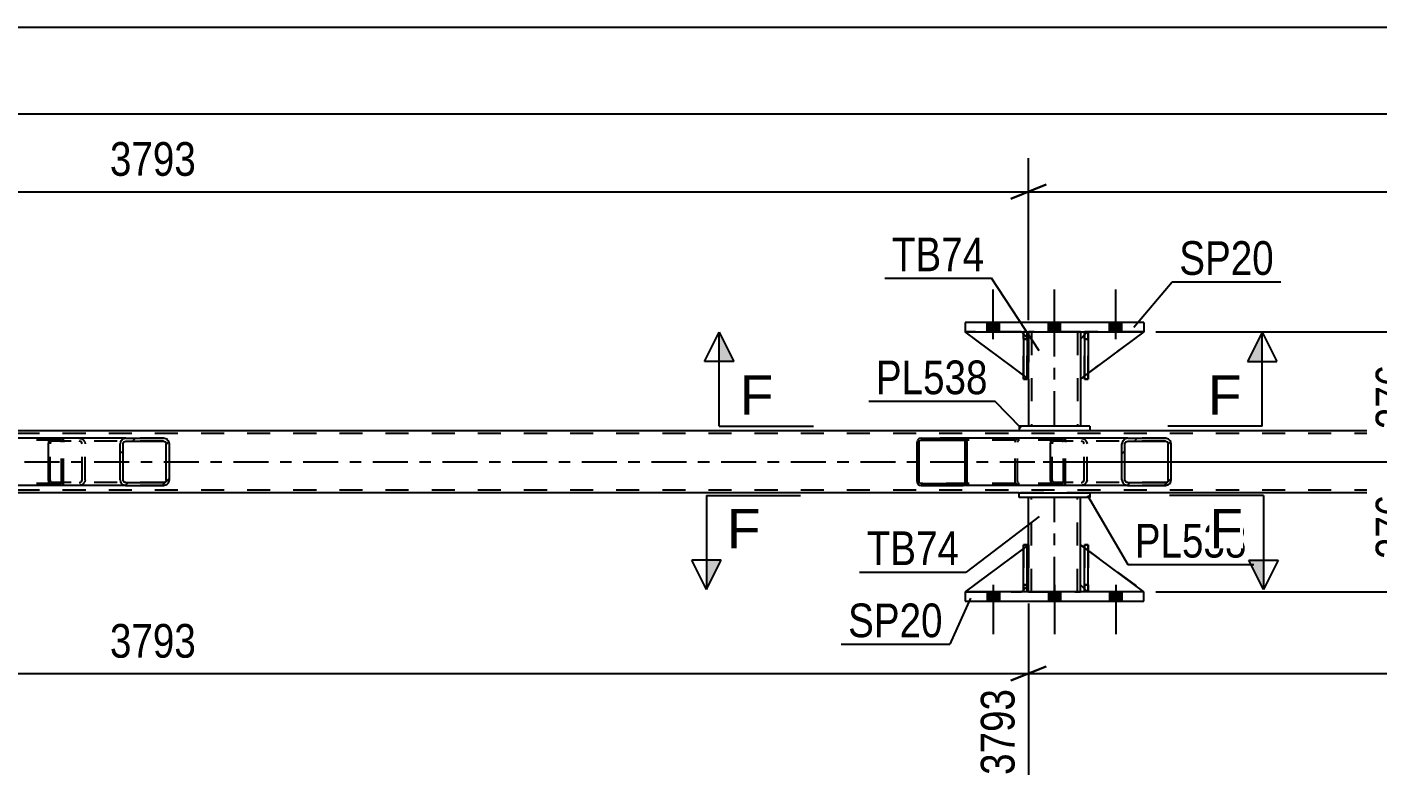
# Model space of a CAD drawing. Header units: millimetres. Extents: x 0 to 841, y 0 to 594.
# Drawn here: x 160.2 to 275, y 204.8 to 269 of the extents above; entities that cross this region are included whole.
import ezdxf

# ---------------------------------------------------------------- set-up
doc = ezdxf.new("R2010")
doc.units = ezdxf.units.MM
doc.linetypes.add('DXK_LINE_DOT2', pattern=[3.9198, 1.9599, -1.9599])
doc.linetypes.add('DXK_LINE_DOT3', pattern=[5.9187, 2.979, -0.9799, 0.9799, -0.9799])
doc.styles.add('Arial', font='ARIAL.TTF', dxfattribs={"height": 0.2})
doc.styles.add('Arial Narrow', font='ARIALN.TTF', dxfattribs={"height": 0.2})

# ---------------------------------------------------------------- blocks, each defined once
blk = doc.blocks.new('Bolt-318888194-3120 - 3094')
at = {"linetype": 'Continuous'}
for points in [[(241.8, 243.09), (242.84, 243.09), (242.84, 243.89), (241.8, 243.89)], [(241.8, 243.09), (242.84, 243.09), (242.84, 243.89), (241.8, 243.89)], [(241.8, 243.09), (242.84, 243.09), (242.84, 243.89), (241.8, 243.89)], [(247, 243.09), (248.04, 243.09), (248.04, 243.89), (247, 243.89)], [(247, 243.09), (248.04, 243.09), (248.04, 243.89), (247, 243.89)], [(252.2, 243.09), (253.24, 243.09), (253.24, 243.89), (252.2, 243.89)], [(252.2, 243.09), (253.24, 243.09), (253.24, 243.89), (252.2, 243.89)], [(252.2, 243.09), (253.24, 243.09), (253.24, 243.89), (252.2, 243.89)]]:
    blk.add_hatch(color=1, dxfattribs=at).paths.add_polyline_path(points)
at = {"color": 1, "linetype": 'Continuous'}
for p, q in [((242.32, 242.49), (242.32, 246.69)), ((242.32, 242.49), (242.32, 246.69)), ((242.32, 242.49), (242.32, 246.69)), ((247.52, 242.49), (247.52, 246.69)), ((247.52, 242.49), (247.52, 246.69)), ((252.72, 242.49), (252.72, 246.69)), ((252.72, 242.49), (252.72, 246.69)), ((252.72, 242.49), (252.72, 246.69)), ((241.8, 243.09), (241.8, 243.89)), ((241.8, 243.09), (241.8, 243.89)), ((241.8, 243.09), (241.8, 243.89)), ((242.84, 243.09), (242.84, 243.89)), ((242.84, 243.09), (242.84, 243.89)), ((242.84, 243.09), (242.84, 243.89)), ((247, 243.09), (247, 243.89)), ((247, 243.09), (247, 243.89)), ((248.04, 243.09), (248.04, 243.89)), ((248.04, 243.09), (248.04, 243.89)), ((252.2, 243.09), (252.2, 243.89)), ((252.2, 243.09), (252.2, 243.89)), ((252.2, 243.09), (252.2, 243.89)), ((253.24, 243.09), (253.24, 243.89)), ((253.24, 243.09), (253.24, 243.89)), ((253.24, 243.09), (253.24, 243.89))]:
    blk.add_line(p, q, dxfattribs=at)
blk = doc.blocks.new('Part-318888194-3236 - 3094')
at = {"linetype": 'Continuous'}
h = blk.add_hatch(dxfattribs=at)
h.set_pattern_fill('', scale=0.7, style=0, pattern_type=0)
h.set_pattern_definition([(45, (240.0697, 233.8525), (-1.57154, 1.57154), [])])
h.paths.add_polyline_path([(240.1, 233.73), (240.07, 233.85), (240, 233.96), (239.89, 234.03), (239.76, 234.05), (236.18, 234.05), (236.05, 234.03), (235.94, 233.96), (235.86, 233.85), (235.84, 233.73), (235.84, 230.37), (235.86, 230.25), (235.94, 230.14), (236.05, 230.07), (236.18, 230.05), (239.76, 230.05), (239.89, 230.07), (240, 230.14), (240.07, 230.25), (240.1, 230.37)])
h.paths.add_polyline_path([(239.91, 230.31), (239.88, 230.26), (239.82, 230.22), (239.76, 230.21), (236.18, 230.21), (236.11, 230.22), (236.06, 230.26), (236.02, 230.31), (236.01, 230.37), (236.01, 233.73), (236.02, 233.79), (236.06, 233.84), (236.11, 233.88), (236.18, 233.89), (239.76, 233.89), (239.82, 233.88), (239.88, 233.84), (239.91, 233.79), (239.93, 233.73), (239.93, 230.37)])
at = {"color": 2, "linetype": 'Continuous'}
for p, q in [((235.86, 233.85), (235.84, 233.73)), ((235.84, 230.37), (235.84, 233.73)), ((236.01, 233.73), (236.02, 233.79)), ((236.01, 230.37), (236.01, 233.73)), ((236.02, 233.79), (236.06, 233.84)), ((236.18, 234.05), (236.05, 234.03)), ((236.06, 233.84), (236.11, 233.88)), ((236.11, 233.88), (236.18, 233.89)), ((236.18, 234.05), (239.76, 234.05)), ((236.18, 233.89), (239.76, 233.89)), ((247.45, 234.05), (239.76, 234.05)), ((239.89, 234.03), (239.76, 234.05)), ((239.76, 233.89), (239.82, 233.88)), ((239.82, 233.88), (239.88, 233.84)), ((239.88, 233.84), (239.91, 233.79)), ((239.91, 233.79), (239.93, 233.73)), ((239.93, 230.37), (239.93, 233.73)), ((240.1, 233.73), (240.07, 233.85)), ((240.1, 230.37), (240.1, 233.73)), ((235.84, 230.37), (235.86, 230.25)), ((236.02, 230.31), (236.01, 230.37)), ((236.06, 230.26), (236.02, 230.31)), ((236.05, 230.07), (236.18, 230.05)), ((236.11, 230.22), (236.06, 230.26)), ((236.18, 230.21), (236.11, 230.22)), ((236.18, 230.21), (239.76, 230.21)), ((236.18, 230.05), (239.76, 230.05)), ((239.82, 230.22), (239.76, 230.21)), ((239.76, 230.05), (239.89, 230.07)), ((247.45, 230.05), (239.76, 230.05)), ((239.88, 230.26), (239.82, 230.22)), ((239.91, 230.31), (239.88, 230.26)), ((239.93, 230.37), (239.91, 230.31)), ((240.07, 230.25), (240.1, 230.37))]:
    blk.add_line(p, q, dxfattribs=at)
at = {"color": 7, "linetype": 'DXK_LINE_DOT2'}
for p, q in [((239.76, 234.05), (236.18, 234.05)), ((248.1, 233.89), (236.18, 233.89)), ((244.19, 233.73), (244.21, 233.85)), ((244.19, 230.37), (244.19, 233.73)), ((244.37, 233.79), (244.36, 233.73)), ((244.36, 230.37), (244.36, 233.73)), ((244.41, 233.84), (244.37, 233.79)), ((244.4, 234.03), (244.53, 234.05)), ((244.46, 233.88), (244.41, 233.84)), ((244.53, 233.89), (244.46, 233.88)), ((248.1, 234.05), (247.45, 234.05)), ((248.1, 234.05), (248.23, 234.03)), ((248.17, 233.88), (248.1, 233.89)), ((248.22, 233.84), (248.17, 233.88)), ((248.26, 233.79), (248.22, 233.84)), ((248.27, 233.73), (248.26, 233.79)), ((248.27, 230.37), (248.27, 233.73)), ((248.42, 233.85), (248.44, 233.75)), ((248.44, 233.75), (248.44, 233.73)), ((248.44, 230.37), (248.44, 233.73)), ((248.1, 230.21), (236.18, 230.21)), ((239.76, 230.05), (236.18, 230.05)), ((244.21, 230.25), (244.19, 230.37)), ((244.36, 230.37), (244.37, 230.31)), ((244.37, 230.31), (244.41, 230.26)), ((244.53, 230.05), (244.4, 230.07)), ((244.41, 230.26), (244.42, 230.25)), ((244.42, 230.25), (244.46, 230.22)), ((244.46, 230.22), (244.53, 230.21)), ((248.1, 230.05), (247.45, 230.05)), ((248.1, 230.21), (248.17, 230.22)), ((248.23, 230.07), (248.1, 230.05)), ((248.17, 230.22), (248.22, 230.26)), ((248.22, 230.26), (248.26, 230.31)), ((248.26, 230.31), (248.27, 230.37)), ((248.44, 230.35), (248.42, 230.25)), ((248.44, 230.37), (248.44, 230.35))]:
    blk.add_line(p, q, dxfattribs=at)
at = {"color": 2, "linetype": 'Continuous'}
for centre, start, end in [((236.17, 233.72), 110.7583, 155.68), ((239.77, 233.72), 24.32, 69.2417), ((236.17, 230.38), 204.32, 249.2417), ((239.77, 230.38), 290.7583, 335.68)]:
    blk.add_arc(centre, 0.331, start, end, dxfattribs=at)
at = {"color": 7, "linetype": 'DXK_LINE_DOT2'}
for centre, start, end in [((244.52, 233.72), 110.7583, 155.68), ((248.12, 233.72), 24.32, 69.2417), ((244.52, 230.38), 204.32, 249.2417), ((248.12, 230.38), 290.7583, 335.68)]:
    blk.add_arc(centre, 0.331, start, end, dxfattribs=at)
blk = doc.blocks.new('Bolt-318888194-3119 - 3094')
at = {"linetype": 'Continuous'}
for points in [[(242.84, 221.01), (241.8, 221.01), (241.8, 220.21), (242.84, 220.21)], [(242.84, 221.01), (241.8, 221.01), (241.8, 220.21), (242.84, 220.21)], [(242.84, 221.01), (241.8, 221.01), (241.8, 220.21), (242.84, 220.21)], [(248.04, 221.01), (247, 221.01), (247, 220.21), (248.04, 220.21)], [(248.04, 221.01), (247, 221.01), (247, 220.21), (248.04, 220.21)], [(253.24, 221.01), (252.2, 221.01), (252.2, 220.21), (253.24, 220.21)], [(253.24, 221.01), (252.2, 221.01), (252.2, 220.21), (253.24, 220.21)], [(253.24, 221.01), (252.2, 221.01), (252.2, 220.21), (253.24, 220.21)]]:
    blk.add_hatch(color=1, dxfattribs=at).paths.add_polyline_path(points)
at = {"color": 1, "linetype": 'Continuous'}
for p, q in [((242.32, 221.61), (242.32, 217.41)), ((242.32, 221.61), (242.32, 217.41)), ((242.32, 221.61), (242.32, 217.41)), ((247.52, 221.61), (247.52, 217.41)), ((247.52, 221.61), (247.52, 217.41)), ((252.72, 221.61), (252.72, 217.41)), ((252.72, 221.61), (252.72, 217.41)), ((252.72, 221.61), (252.72, 217.41)), ((241.8, 221.01), (241.8, 220.21)), ((241.8, 221.01), (241.8, 220.21)), ((241.8, 221.01), (241.8, 220.21)), ((242.84, 221.01), (242.84, 220.21)), ((242.84, 221.01), (242.84, 220.21)), ((242.84, 221.01), (242.84, 220.21)), ((247, 221.01), (247, 220.21)), ((247, 221.01), (247, 220.21)), ((248.04, 221.01), (248.04, 220.21)), ((248.04, 221.01), (248.04, 220.21)), ((252.2, 221.01), (252.2, 220.21)), ((252.2, 221.01), (252.2, 220.21)), ((252.2, 221.01), (252.2, 220.21)), ((253.24, 221.01), (253.24, 220.21)), ((253.24, 221.01), (253.24, 220.21)), ((253.24, 221.01), (253.24, 220.21))]:
    blk.add_line(p, q, dxfattribs=at)
blk = doc.blocks.new('Part-318888194-3238 - 3094')
at = {"linetype": 'Continuous'}
h = blk.add_hatch(dxfattribs=at)
h.set_pattern_fill('', scale=0.7, style=0, pattern_type=0)
h.set_pattern_definition([(45, (154.9354, 233.8525), (-1.57154, 1.57154), [])])
h.paths.add_polyline_path([(154.96, 233.73), (154.94, 233.85), (154.86, 233.96), (154.75, 234.03), (154.62, 234.05), (151.05, 234.05), (150.91, 234.03), (150.8, 233.96), (150.73, 233.85), (150.7, 233.73), (150.7, 230.37), (150.73, 230.25), (150.8, 230.14), (150.91, 230.07), (151.05, 230.05), (154.62, 230.05), (154.75, 230.07), (154.86, 230.14), (154.94, 230.25), (154.96, 230.37)])
h.paths.add_polyline_path([(154.78, 230.31), (154.74, 230.26), (154.69, 230.22), (154.62, 230.21), (151.05, 230.21), (150.98, 230.22), (150.92, 230.26), (150.89, 230.31), (150.87, 230.37), (150.87, 233.73), (150.89, 233.79), (150.92, 233.84), (150.98, 233.88), (151.05, 233.89), (154.62, 233.89), (154.69, 233.88), (154.74, 233.84), (154.78, 233.79), (154.79, 233.73), (154.79, 230.37)])
at = {"color": 2, "linetype": 'Continuous'}
for p, q in [((150.73, 233.85), (150.7, 233.73)), ((150.7, 230.37), (150.7, 233.73)), ((150.87, 233.73), (150.89, 233.79)), ((150.87, 230.37), (150.87, 233.73)), ((150.89, 233.79), (150.92, 233.84)), ((151.05, 234.05), (150.91, 234.03)), ((150.92, 233.84), (150.98, 233.88)), ((150.98, 233.88), (151.05, 233.89)), ((151.05, 234.05), (154.62, 234.05)), ((151.05, 233.89), (154.62, 233.89)), ((162.32, 234.05), (154.62, 234.05)), ((154.75, 234.03), (154.62, 234.05)), ((154.62, 233.89), (154.69, 233.88)), ((154.69, 233.88), (154.74, 233.84)), ((154.74, 233.84), (154.78, 233.79)), ((154.78, 233.79), (154.79, 233.73)), ((154.79, 230.37), (154.79, 233.73)), ((154.96, 233.73), (154.94, 233.85)), ((154.96, 230.37), (154.96, 233.73)), ((150.7, 230.37), (150.73, 230.25)), ((150.89, 230.31), (150.87, 230.37)), ((150.92, 230.26), (150.89, 230.31)), ((150.91, 230.07), (151.05, 230.05)), ((150.98, 230.22), (150.92, 230.26)), ((151.05, 230.21), (150.98, 230.22)), ((151.05, 230.21), (154.62, 230.21)), ((151.05, 230.05), (154.62, 230.05)), ((154.69, 230.22), (154.62, 230.21)), ((154.62, 230.05), (154.75, 230.07)), ((162.32, 230.05), (154.62, 230.05)), ((154.74, 230.26), (154.69, 230.22)), ((154.78, 230.31), (154.74, 230.26)), ((154.79, 230.37), (154.78, 230.31)), ((154.94, 230.25), (154.96, 230.37))]:
    blk.add_line(p, q, dxfattribs=at)
at = {"color": 7, "linetype": 'DXK_LINE_DOT2'}
for p, q in [((154.62, 234.05), (151.05, 234.05)), ((162.97, 233.89), (151.05, 233.89)), ((159.05, 233.73), (159.08, 233.85)), ((159.05, 230.37), (159.05, 233.73)), ((159.24, 233.79), (159.22, 233.73)), ((159.22, 230.37), (159.22, 233.73)), ((159.27, 233.84), (159.24, 233.79)), ((159.26, 234.03), (159.39, 234.05)), ((159.33, 233.88), (159.27, 233.84)), ((159.39, 233.89), (159.33, 233.88)), ((162.97, 234.05), (162.32, 234.05)), ((162.97, 234.05), (163.1, 234.03)), ((163.04, 233.88), (162.97, 233.89)), ((163.09, 233.84), (163.04, 233.88)), ((163.13, 233.79), (163.09, 233.84)), ((163.14, 233.73), (163.13, 233.79)), ((163.14, 230.37), (163.14, 233.73)), ((163.28, 233.85), (163.31, 233.75)), ((163.31, 233.75), (163.31, 233.73)), ((163.31, 230.37), (163.31, 233.73)), ((162.97, 230.21), (151.05, 230.21)), ((154.62, 230.05), (151.05, 230.05)), ((159.08, 230.25), (159.05, 230.37)), ((159.22, 230.37), (159.24, 230.31)), ((159.24, 230.31), (159.27, 230.26)), ((159.39, 230.05), (159.26, 230.07)), ((159.27, 230.26), (159.29, 230.25)), ((159.29, 230.25), (159.33, 230.22)), ((159.33, 230.22), (159.39, 230.21)), ((162.97, 230.05), (162.32, 230.05)), ((162.97, 230.21), (163.04, 230.22)), ((163.1, 230.07), (162.97, 230.05)), ((163.04, 230.22), (163.09, 230.26)), ((163.09, 230.26), (163.13, 230.31)), ((163.13, 230.31), (163.14, 230.37)), ((163.31, 230.35), (163.28, 230.25)), ((163.31, 230.37), (163.31, 230.35))]:
    blk.add_line(p, q, dxfattribs=at)
at = {"color": 2, "linetype": 'Continuous'}
for centre, start, end in [((151.03, 233.72), 110.7583, 155.68), ((154.63, 233.72), 24.32, 69.2417), ((151.03, 230.38), 204.32, 249.2417), ((154.63, 230.38), 290.7583, 335.68)]:
    blk.add_arc(centre, 0.331, start, end, dxfattribs=at)
at = {"color": 7, "linetype": 'DXK_LINE_DOT2'}
for centre, start, end in [((159.38, 233.72), 110.7583, 155.68), ((162.98, 233.72), 24.32, 69.2417), ((159.38, 230.38), 204.32, 249.2417), ((162.98, 230.38), 290.7583, 335.68)]:
    blk.add_arc(centre, 0.331, start, end, dxfattribs=at)
blk = doc.blocks.new('Part-318888194-3174 - 3094')
at = {"color": 2, "linetype": 'Continuous'}
for p, q in [((244.52, 234.69), (106.73, 234.69)), ((499.73, 234.69), (250.52, 234.69)), ((244.52, 229.41), (106.73, 229.41)), ((499.73, 229.41), (250.52, 229.41))]:
    blk.add_line(p, q, dxfattribs=at)
at = {"color": 7, "linetype": 'DXK_LINE_DOT2'}
for p, q in [((768.85, 234.45), (106.73, 234.45)), ((250.52, 234.69), (244.52, 234.69)), ((768.85, 229.65), (106.73, 229.65)), ((250.52, 229.41), (244.52, 229.41))]:
    blk.add_line(p, q, dxfattribs=at)
at = {"color": 7, "linetype": 'DXK_LINE_DOT3'}
blk.add_line((106.73, 232.05), (768.85, 232.05), dxfattribs=at)
blk = doc.blocks.new('Part-318888194-3250 - 3094')
at = {"color": 2, "linetype": 'Continuous'}
for p, q in [((245.32, 243.09), (245.32, 242.49)), ((249.72, 243.09), (249.72, 242.49)), ((245.32, 239.09), (245.32, 235.09)), ((249.72, 239.09), (249.72, 235.09))]:
    blk.add_line(p, q, dxfattribs=at)
at = {"color": 7, "linetype": 'DXK_LINE_DOT2'}
for p, q in [((249.72, 243.09), (245.32, 243.09)), ((245.32, 242.49), (245.32, 239.09)), ((245.56, 243.09), (245.56, 235.09)), ((249.48, 243.09), (249.48, 235.09)), ((249.72, 242.49), (249.72, 239.09)), ((249.72, 235.09), (245.32, 235.09))]:
    blk.add_line(p, q, dxfattribs=at)
at = {"color": 7, "linetype": 'DXK_LINE_DOT3'}
blk.add_line((247.52, 235.09), (247.52, 243.09), dxfattribs=at)
blk = doc.blocks.new('Part-318888194-3223 - 3094')
at = {"color": 2, "linetype": 'Continuous'}
for p, q in [((250.52, 235.09), (244.52, 235.09)), ((244.52, 235.09), (244.52, 234.69)), ((250.52, 234.69), (244.52, 234.69)), ((250.52, 235.09), (250.52, 234.69))]:
    blk.add_line(p, q, dxfattribs=at)
blk = doc.blocks.new('Part-318888194-3230 - 3094')
at = {"color": 2, "linetype": 'Continuous'}
for p, q in [((250.39, 243.09), (250.07, 243.09)), ((250.07, 243.09), (250.07, 239.09)), ((250.39, 243.09), (250.39, 243.09)), ((250.39, 243.09), (250.39, 239.09)), ((250.39, 239.09), (250.07, 239.09))]:
    blk.add_line(p, q, dxfattribs=at)
at = {"color": 7, "linetype": 'DXK_LINE_DOT2'}
for p, q in [((250.07, 242.49), (250.07, 243.09)), ((250.39, 242.49), (250.07, 242.49)), ((250.07, 242.49), (250.07, 239.09)), ((250.39, 242.49), (250.39, 243.09)), ((250.39, 243.09), (250.39, 243.09)), ((250.39, 239.09), (250.39, 242.49))]:
    blk.add_line(p, q, dxfattribs=at)
blk = doc.blocks.new('Part-318888194-3235 - 3094')
at = {"linetype": 'Continuous'}
h = blk.add_hatch(dxfattribs=at)
h.set_pattern_fill('', scale=0.7, style=0, pattern_type=0)
h.set_pattern_definition([(45, (257.4015, 233.7537), (-1.57154, 1.57154), [])])
h.paths.add_polyline_path([(257.44, 233.57), (257.4, 233.75), (257.29, 233.91), (257.13, 234.01), (256.94, 234.05), (253.75, 234.05), (253.56, 234.01), (253.4, 233.91), (253.29, 233.75), (253.25, 233.57), (253.25, 230.53), (253.29, 230.35), (253.4, 230.19), (253.56, 230.09), (253.75, 230.05), (256.94, 230.05), (257.13, 230.09), (257.29, 230.19), (257.4, 230.35), (257.44, 230.53)])
h.paths.add_polyline_path([(257.17, 230.44), (257.11, 230.36), (257.03, 230.31), (256.94, 230.29), (253.75, 230.29), (253.66, 230.31), (253.57, 230.36), (253.52, 230.44), (253.5, 230.53), (253.5, 233.57), (253.52, 233.66), (253.57, 233.74), (253.66, 233.79), (253.75, 233.81), (256.94, 233.81), (257.03, 233.79), (257.11, 233.74), (257.17, 233.66), (257.19, 233.57), (257.19, 230.53)])
at = {"color": 2, "linetype": 'Continuous'}
for p, q in [((247.18, 233.57), (247.2, 233.75)), ((247.18, 230.53), (247.18, 233.57)), ((247.2, 233.75), (247.26, 233.91)), ((247.26, 233.91), (247.35, 234.01)), ((247.35, 234.01), (247.45, 234.05)), ((253.75, 234.05), (247.45, 234.05)), ((253.29, 233.75), (253.25, 233.57)), ((253.25, 230.53), (253.25, 233.57)), ((253.5, 233.57), (253.52, 233.66)), ((253.5, 230.53), (253.5, 233.57)), ((253.52, 233.66), (253.57, 233.74)), ((253.75, 234.05), (253.56, 234.01)), ((253.57, 233.74), (253.66, 233.79)), ((253.66, 233.79), (253.75, 233.81)), ((253.75, 234.05), (256.94, 234.05)), ((253.75, 233.81), (256.94, 233.81)), ((257.13, 234.01), (256.94, 234.05)), ((256.94, 233.81), (257.03, 233.79)), ((257.03, 233.79), (257.11, 233.74)), ((257.11, 233.74), (257.17, 233.66)), ((257.17, 233.66), (257.19, 233.57)), ((257.19, 230.53), (257.19, 233.57)), ((257.44, 233.57), (257.4, 233.75)), ((257.44, 230.53), (257.44, 233.57)), ((247.2, 230.35), (247.18, 230.53)), ((247.26, 230.19), (247.2, 230.35)), ((247.35, 230.09), (247.26, 230.19)), ((247.45, 230.05), (247.35, 230.09)), ((253.75, 230.05), (247.45, 230.05)), ((253.25, 230.53), (253.29, 230.35)), ((253.52, 230.44), (253.5, 230.53)), ((253.57, 230.36), (253.52, 230.44)), ((253.56, 230.09), (253.75, 230.05)), ((253.66, 230.31), (253.57, 230.36)), ((253.75, 230.29), (253.66, 230.31)), ((253.75, 230.29), (256.94, 230.29)), ((253.75, 230.05), (256.94, 230.05)), ((257.03, 230.31), (256.94, 230.29)), ((256.94, 230.05), (257.13, 230.09)), ((257.11, 230.36), (257.03, 230.31)), ((257.17, 230.44), (257.11, 230.36)), ((257.19, 230.53), (257.17, 230.44)), ((257.4, 230.35), (257.44, 230.53))]:
    blk.add_line(p, q, dxfattribs=at)
at = {"color": 7, "linetype": 'DXK_LINE_DOT2'}
for p, q in [((247.33, 233.66), (247.32, 233.57)), ((247.32, 230.53), (247.32, 233.57)), ((247.36, 233.74), (247.33, 233.66)), ((247.4, 233.79), (247.36, 233.74)), ((247.45, 233.81), (247.4, 233.79)), ((256.94, 233.81), (247.45, 233.81)), ((248.44, 233.81), (248.44, 234.05)), ((249.79, 234.05), (249.98, 234.01)), ((249.88, 233.79), (249.79, 233.81)), ((249.96, 233.74), (249.88, 233.79)), ((250.02, 233.66), (249.96, 233.74)), ((250.04, 233.57), (250.02, 233.66)), ((250.04, 230.53), (250.04, 233.57)), ((250.25, 233.75), (250.29, 233.57)), ((250.29, 230.53), (250.29, 233.57)), ((256.94, 234.05), (253.75, 234.05)), ((247.32, 230.53), (247.33, 230.44)), ((247.33, 230.44), (247.36, 230.36)), ((247.36, 230.36), (247.4, 230.31)), ((247.4, 230.31), (247.45, 230.29)), ((256.94, 230.29), (247.45, 230.29)), ((248.44, 230.05), (248.44, 230.29)), ((249.79, 230.29), (249.88, 230.31)), ((249.98, 230.09), (249.79, 230.05)), ((249.88, 230.31), (249.96, 230.36)), ((249.96, 230.36), (250.02, 230.44)), ((250.02, 230.44), (250.04, 230.53)), ((250.29, 230.53), (250.25, 230.35)), ((256.94, 230.05), (253.75, 230.05))]:
    blk.add_line(p, q, dxfattribs=at)
for centre, start, end in [((249.8, 233.55), 23.8494, 68.8059), ((249.8, 230.55), 291.1941, 336.1506)]:
    blk.add_arc(centre, 0.492, start, end, dxfattribs=at)
at = {"color": 2, "linetype": 'Continuous'}
for centre, start, end in [((253.74, 233.55), 111.1941, 156.1506), ((256.95, 233.55), 23.8494, 68.8059), ((253.74, 230.55), 203.8494, 248.8059), ((256.95, 230.55), 291.1941, 336.1506)]:
    blk.add_arc(centre, 0.492, start, end, dxfattribs=at)
blk = doc.blocks.new('Part-318888194-3237 - 3094')
at = {"linetype": 'Continuous'}
h = blk.add_hatch(dxfattribs=at)
h.set_pattern_fill('', scale=0.7, style=0, pattern_type=0)
h.set_pattern_definition([(45, (172.2673, 233.7537), (-1.57154, 1.57154), [])])
h.paths.add_polyline_path([(172.31, 233.57), (172.27, 233.75), (172.16, 233.91), (172, 234.01), (171.8, 234.05), (168.62, 234.05), (168.43, 234.01), (168.26, 233.91), (168.15, 233.75), (168.12, 233.57), (168.12, 230.53), (168.15, 230.35), (168.26, 230.19), (168.43, 230.09), (168.62, 230.05), (171.8, 230.05), (172, 230.09), (172.16, 230.19), (172.27, 230.35), (172.31, 230.53)])
h.paths.add_polyline_path([(172.04, 230.44), (171.98, 230.36), (171.9, 230.31), (171.8, 230.29), (168.62, 230.29), (168.52, 230.31), (168.44, 230.36), (168.39, 230.44), (168.37, 230.53), (168.37, 233.57), (168.39, 233.66), (168.44, 233.74), (168.52, 233.79), (168.62, 233.81), (171.8, 233.81), (171.9, 233.79), (171.98, 233.74), (172.04, 233.66), (172.05, 233.57), (172.05, 230.53)])
at = {"color": 2, "linetype": 'Continuous'}
for p, q in [((162.05, 233.57), (162.07, 233.75)), ((162.05, 230.53), (162.05, 233.57)), ((162.07, 233.75), (162.13, 233.91)), ((162.13, 233.91), (162.21, 234.01)), ((162.21, 234.01), (162.32, 234.05)), ((168.62, 234.05), (162.32, 234.05)), ((168.15, 233.75), (168.12, 233.57)), ((168.12, 230.53), (168.12, 233.57)), ((168.37, 233.57), (168.39, 233.66)), ((168.37, 230.53), (168.37, 233.57)), ((168.39, 233.66), (168.44, 233.74)), ((168.62, 234.05), (168.43, 234.01)), ((168.44, 233.74), (168.52, 233.79)), ((168.52, 233.79), (168.62, 233.81)), ((168.62, 234.05), (171.8, 234.05)), ((168.62, 233.81), (171.8, 233.81)), ((172, 234.01), (171.8, 234.05)), ((171.8, 233.81), (171.9, 233.79)), ((171.9, 233.79), (171.98, 233.74)), ((171.98, 233.74), (172.04, 233.66)), ((172.04, 233.66), (172.05, 233.57)), ((172.05, 230.53), (172.05, 233.57)), ((172.31, 233.57), (172.27, 233.75)), ((172.31, 230.53), (172.31, 233.57)), ((162.07, 230.35), (162.05, 230.53)), ((162.13, 230.19), (162.07, 230.35)), ((162.21, 230.09), (162.13, 230.19)), ((162.32, 230.05), (162.21, 230.09)), ((168.62, 230.05), (162.32, 230.05)), ((168.12, 230.53), (168.15, 230.35)), ((168.39, 230.44), (168.37, 230.53)), ((168.44, 230.36), (168.39, 230.44)), ((168.43, 230.09), (168.62, 230.05)), ((168.52, 230.31), (168.44, 230.36)), ((168.62, 230.29), (168.52, 230.31)), ((168.62, 230.29), (171.8, 230.29)), ((168.62, 230.05), (171.8, 230.05)), ((171.9, 230.31), (171.8, 230.29)), ((171.8, 230.05), (172, 230.09)), ((171.98, 230.36), (171.9, 230.31)), ((172.04, 230.44), (171.98, 230.36)), ((172.05, 230.53), (172.04, 230.44)), ((172.27, 230.35), (172.31, 230.53))]:
    blk.add_line(p, q, dxfattribs=at)
at = {"color": 7, "linetype": 'DXK_LINE_DOT2'}
for p, q in [((162.19, 233.66), (162.18, 233.57)), ((162.18, 230.53), (162.18, 233.57)), ((162.22, 233.74), (162.19, 233.66)), ((162.27, 233.79), (162.22, 233.74)), ((162.32, 233.81), (162.27, 233.79)), ((171.8, 233.81), (162.32, 233.81)), ((163.31, 233.81), (163.31, 234.05)), ((164.65, 234.05), (164.85, 234.01)), ((164.75, 233.79), (164.65, 233.81)), ((164.83, 233.74), (164.75, 233.79)), ((164.88, 233.66), (164.83, 233.74)), ((164.9, 233.57), (164.88, 233.66)), ((164.9, 230.53), (164.9, 233.57)), ((165.12, 233.75), (165.16, 233.57)), ((165.16, 230.53), (165.16, 233.57)), ((171.8, 234.05), (168.62, 234.05)), ((162.18, 230.53), (162.19, 230.44)), ((162.19, 230.44), (162.22, 230.36)), ((162.22, 230.36), (162.27, 230.31)), ((162.27, 230.31), (162.32, 230.29)), ((171.8, 230.29), (162.32, 230.29)), ((163.31, 230.05), (163.31, 230.29)), ((164.65, 230.29), (164.75, 230.31)), ((164.85, 230.09), (164.65, 230.05)), ((164.75, 230.31), (164.83, 230.36)), ((164.83, 230.36), (164.88, 230.44)), ((164.88, 230.44), (164.9, 230.53)), ((165.16, 230.53), (165.12, 230.35)), ((171.8, 230.05), (168.62, 230.05))]:
    blk.add_line(p, q, dxfattribs=at)
for centre, start, end in [((164.67, 233.55), 23.8494, 68.8059), ((164.67, 230.55), 291.1941, 336.1506)]:
    blk.add_arc(centre, 0.492, start, end, dxfattribs=at)
at = {"color": 2, "linetype": 'Continuous'}
for centre, start, end in [((168.6, 233.55), 111.1941, 156.1506), ((171.82, 233.55), 23.8494, 68.8059), ((168.6, 230.55), 203.8494, 248.8059), ((171.82, 230.55), 291.1941, 336.1506)]:
    blk.add_arc(centre, 0.492, start, end, dxfattribs=at)
blk = doc.blocks.new('Part-318888194-3252 - 3094')
at = {"color": 7, "linetype": 'DXK_LINE_DOT2'}
for p, q in [((244.87, 242.49), (244.87, 243.09)), ((244.87, 243.09), (244.87, 243.09)), ((244.87, 243.09), (244.87, 239.09)), ((245.19, 243.09), (244.87, 243.09)), ((244.87, 239.09), (244.87, 242.49)), ((244.87, 242.49), (245.19, 242.49)), ((245.19, 242.49), (245.19, 243.09)), ((245.19, 239.09), (245.19, 243.09)), ((245.19, 242.49), (245.19, 239.09)), ((244.87, 239.09), (245.19, 239.09))]:
    blk.add_line(p, q, dxfattribs=at)
blk = doc.blocks.new('Part-318888194-3258 - 3094')
at = {"color": 2, "linetype": 'Continuous'}
for p, q in [((255.12, 221.01), (239.92, 221.01)), ((239.92, 221.01), (239.92, 220.21)), ((255.12, 220.21), (255.12, 221.01)), ((239.92, 220.21), (255.12, 220.21))]:
    blk.add_line(p, q, dxfattribs=at)
blk = doc.blocks.new('Part-318888194-3263 - 3094')
at = {"color": 2, "linetype": 'Continuous'}
for p, q in [((255.12, 243.89), (239.92, 243.89)), ((239.92, 243.89), (239.92, 243.09)), ((255.12, 243.89), (255.12, 243.09)), ((239.92, 243.09), (255.12, 243.09))]:
    blk.add_line(p, q, dxfattribs=at)
blk = doc.blocks.new('Part-318888194-3268 - 3094')
at = {"color": 2, "linetype": 'Continuous'}
for p, q in [((245.32, 225.01), (245.32, 229.01)), ((249.72, 225.01), (249.72, 229.01)), ((245.32, 221.01), (245.32, 221.61)), ((249.72, 221.01), (249.72, 221.61))]:
    blk.add_line(p, q, dxfattribs=at)
at = {"color": 7, "linetype": 'DXK_LINE_DOT2'}
for p, q in [((249.72, 229.01), (245.32, 229.01)), ((245.56, 221.01), (245.56, 229.01)), ((249.48, 221.01), (249.48, 229.01)), ((245.32, 221.61), (245.32, 225.01)), ((249.72, 221.61), (249.72, 225.01)), ((245.32, 221.01), (249.72, 221.01))]:
    blk.add_line(p, q, dxfattribs=at)
at = {"color": 7, "linetype": 'DXK_LINE_DOT3'}
blk.add_line((247.52, 221.01), (247.52, 229.01), dxfattribs=at)
blk = doc.blocks.new('Part-318888194-3273 - 3094')
at = {"color": 2, "linetype": 'Continuous'}
for p, q in [((244.52, 229.41), (250.52, 229.41)), ((244.52, 229.01), (244.52, 229.41)), ((250.52, 229.01), (244.52, 229.01)), ((250.52, 229.41), (250.52, 229.01))]:
    blk.add_line(p, q, dxfattribs=at)
blk = doc.blocks.new('Part-318888194-3275 - 3094')
at = {"color": 7, "linetype": 'DXK_LINE_DOT2'}
for p, q in [((250.39, 225.01), (250.07, 225.01)), ((250.07, 221.61), (250.07, 225.01)), ((250.07, 221.01), (250.07, 225.01)), ((250.39, 225.01), (250.39, 221.61)), ((250.39, 221.01), (250.39, 225.01)), ((250.39, 221.61), (250.07, 221.61)), ((250.07, 221.01), (250.07, 221.61)), ((250.39, 221.61), (250.39, 221.01)), ((250.39, 221.01), (250.07, 221.01)), ((250.39, 221.01), (250.39, 221.01))]:
    blk.add_line(p, q, dxfattribs=at)
blk = doc.blocks.new('Part-318888194-3277 - 3094')
at = {"color": 2, "linetype": 'Continuous'}
for p, q in [((250.07, 221.01), (250.07, 225.01)), ((250.07, 225.01), (250.39, 225.01)), ((250.39, 221.01), (250.39, 225.01)), ((250.07, 221.01), (250.07, 221.01)), ((250.39, 221.01), (250.07, 221.01))]:
    blk.add_line(p, q, dxfattribs=at)
at = {"color": 7, "linetype": 'DXK_LINE_DOT2'}
for p, q in [((250.07, 225.01), (250.07, 221.61)), ((250.39, 221.61), (250.39, 225.01)), ((250.07, 221.61), (250.07, 221.01)), ((250.07, 221.61), (250.39, 221.61)), ((250.39, 221.01), (250.39, 221.61)), ((250.39, 221.01), (250.39, 221.01))]:
    blk.add_line(p, q, dxfattribs=at)
blk = doc.blocks.new('Part-318888194-3304 - 3094')
at = {"color": 2, "linetype": 'Continuous'}
for p, q in [((250.07, 242.84), (249.72, 242.49)), ((249.72, 242.49), (249.72, 239.09)), ((255.12, 243.09), (250.39, 239.59)), ((250.07, 239.35), (249.72, 239.09))]:
    blk.add_line(p, q, dxfattribs=at)
at = {"color": 7, "linetype": 'DXK_LINE_DOT2'}
for p, q in [((250.32, 243.09), (250.07, 242.84)), ((255.12, 243.09), (250.32, 243.09)), ((250.39, 239.59), (250.07, 239.35))]:
    blk.add_line(p, q, dxfattribs=at)
blk = doc.blocks.new('Part-318888194-3305 - 3094')
at = {"color": 7, "linetype": 'DXK_LINE_DOT2'}
for p, q in [((250.32, 243.09), (249.72, 242.49)), ((249.72, 239.09), (255.12, 243.09)), ((249.72, 242.49), (249.72, 239.09)), ((255.12, 243.09), (250.32, 243.09))]:
    blk.add_line(p, q, dxfattribs=at)
blk = doc.blocks.new('Part-318888194-3306 - 3094')
at = {"color": 2, "linetype": 'Continuous'}
for p, q in [((244.87, 239.42), (239.92, 243.09)), ((244.87, 242.94), (244.72, 243.09)), ((245.32, 242.49), (245.19, 242.62)), ((245.32, 242.49), (245.32, 242.49)), ((245.32, 239.09), (245.32, 242.49)), ((245.19, 239.18), (245.32, 239.09)), ((245.32, 239.09), (245.32, 239.09))]:
    blk.add_line(p, q, dxfattribs=at)
at = {"color": 7, "linetype": 'DXK_LINE_DOT2'}
for p, q in [((244.72, 243.09), (239.92, 243.09)), ((244.72, 243.09), (245.32, 242.49)), ((245.19, 242.62), (244.87, 242.94)), ((245.32, 242.49), (245.32, 239.09)), ((245.19, 239.18), (244.87, 239.42))]:
    blk.add_line(p, q, dxfattribs=at)
blk = doc.blocks.new('Part-318888194-3307 - 3094')
at = {"color": 7, "linetype": 'DXK_LINE_DOT2'}
for p, q in [((245.32, 239.09), (239.92, 243.09)), ((239.92, 243.09), (244.72, 243.09)), ((244.72, 243.09), (245.32, 242.49)), ((245.32, 242.49), (244.72, 243.09)), ((245.32, 242.49), (245.32, 239.09)), ((245.32, 242.49), (245.32, 242.49)), ((245.32, 242.49), (245.32, 239.09))]:
    blk.add_line(p, q, dxfattribs=at)
blk = doc.blocks.new('Part-318888194-3308 - 3094')
at = {"color": 2, "linetype": 'Continuous'}
for p, q in [((245.19, 243.09), (244.87, 243.09)), ((244.87, 243.09), (244.87, 239.09)), ((245.19, 243.09), (245.19, 243.09)), ((245.19, 243.09), (245.19, 239.09)), ((245.19, 239.09), (244.87, 239.09))]:
    blk.add_line(p, q, dxfattribs=at)
at = {"color": 7, "linetype": 'DXK_LINE_DOT2'}
for p, q in [((244.87, 242.49), (244.87, 243.09)), ((245.19, 242.49), (244.87, 242.49)), ((244.87, 242.49), (244.87, 239.09)), ((245.19, 242.49), (245.19, 243.09)), ((245.19, 243.09), (245.19, 243.09)), ((245.19, 239.09), (245.19, 242.49))]:
    blk.add_line(p, q, dxfattribs=at)
blk = doc.blocks.new('Part-318888194-3312 - 3094')
at = {"color": 7, "linetype": 'DXK_LINE_DOT2'}
for p, q in [((245.19, 225.01), (244.87, 225.01)), ((244.87, 221.61), (244.87, 225.01)), ((244.87, 221.01), (244.87, 225.01)), ((245.19, 225.01), (245.19, 221.61)), ((245.19, 221.01), (245.19, 225.01)), ((245.19, 221.61), (244.87, 221.61)), ((244.87, 221.01), (244.87, 221.61)), ((245.19, 221.61), (245.19, 221.01)), ((245.19, 221.01), (244.87, 221.01)), ((245.19, 221.01), (245.19, 221.01))]:
    blk.add_line(p, q, dxfattribs=at)
blk = doc.blocks.new('Part-318888194-3314 - 3094')
at = {"color": 2, "linetype": 'Continuous'}
for p, q in [((244.87, 221.01), (244.87, 225.01)), ((244.87, 225.01), (245.19, 225.01)), ((245.19, 221.01), (245.19, 225.01)), ((244.87, 221.01), (244.87, 221.01)), ((245.19, 221.01), (244.87, 221.01))]:
    blk.add_line(p, q, dxfattribs=at)
at = {"color": 7, "linetype": 'DXK_LINE_DOT2'}
for p, q in [((244.87, 225.01), (244.87, 221.61)), ((245.19, 221.61), (245.19, 225.01)), ((244.87, 221.61), (244.87, 221.01)), ((244.87, 221.61), (245.19, 221.61)), ((245.19, 221.01), (245.19, 221.61)), ((245.19, 221.01), (245.19, 221.01))]:
    blk.add_line(p, q, dxfattribs=at)
blk = doc.blocks.new('Part-318888194-3315 - 3094')
at = {"color": 7, "linetype": 'DXK_LINE_DOT2'}
for p, q in [((245.32, 225.01), (239.92, 221.01)), ((245.32, 221.61), (245.32, 225.01)), ((245.32, 225.01), (245.32, 221.61)), ((244.72, 221.01), (245.32, 221.61)), ((245.32, 221.61), (244.72, 221.01)), ((245.32, 221.61), (245.32, 221.61)), ((239.92, 221.01), (244.72, 221.01))]:
    blk.add_line(p, q, dxfattribs=at)
blk = doc.blocks.new('Part-318888194-3316 - 3094')
at = {"color": 2, "linetype": 'Continuous'}
for p, q in [((245.32, 225.01), (245.19, 224.92)), ((245.32, 221.61), (245.32, 225.01)), ((244.87, 224.68), (239.92, 221.01)), ((245.32, 221.61), (245.19, 221.48)), ((245.32, 221.61), (245.32, 221.61)), ((244.87, 221.16), (244.72, 221.01))]:
    blk.add_line(p, q, dxfattribs=at)
at = {"color": 7, "linetype": 'DXK_LINE_DOT2'}
for p, q in [((245.32, 221.61), (245.32, 225.01)), ((245.19, 224.92), (244.87, 224.68)), ((245.32, 221.61), (244.72, 221.01)), ((239.92, 221.01), (244.72, 221.01)), ((245.19, 221.48), (244.87, 221.16))]:
    blk.add_line(p, q, dxfattribs=at)
blk = doc.blocks.new('Part-318888194-3317 - 3094')
at = {"color": 7, "linetype": 'DXK_LINE_DOT2'}
for p, q in [((250.07, 242.49), (250.07, 243.09)), ((250.07, 243.09), (250.07, 243.09)), ((250.07, 243.09), (250.07, 239.09)), ((250.39, 243.09), (250.07, 243.09)), ((250.07, 239.09), (250.07, 242.49)), ((250.07, 242.49), (250.39, 242.49)), ((250.39, 242.49), (250.39, 243.09)), ((250.39, 239.09), (250.39, 243.09)), ((250.39, 242.49), (250.39, 239.09)), ((250.07, 239.09), (250.39, 239.09))]:
    blk.add_line(p, q, dxfattribs=at)
blk = doc.blocks.new('Part-318888194-3318 - 3094')
at = {"color": 7, "linetype": 'DXK_LINE_DOT2'}
for p, q in [((249.72, 221.61), (249.72, 225.01)), ((249.72, 225.01), (255.12, 221.01)), ((250.32, 221.01), (249.72, 221.61)), ((255.12, 221.01), (250.32, 221.01))]:
    blk.add_line(p, q, dxfattribs=at)
blk = doc.blocks.new('Part-318888194-3319 - 3094')
at = {"color": 2, "linetype": 'Continuous'}
for p, q in [((249.72, 221.61), (249.72, 225.01)), ((250.07, 224.75), (249.72, 225.01)), ((255.12, 221.01), (250.39, 224.51)), ((250.07, 221.26), (249.72, 221.61))]:
    blk.add_line(p, q, dxfattribs=at)
at = {"color": 7, "linetype": 'DXK_LINE_DOT2'}
for p, q in [((250.39, 224.51), (250.07, 224.75)), ((250.32, 221.01), (250.07, 221.26)), ((255.12, 221.01), (250.32, 221.01)), ((255.12, 221.01), (255.12, 221.01)), ((255.12, 221.01), (255.12, 221.01))]:
    blk.add_line(p, q, dxfattribs=at)
blk = doc.blocks.new('StraightDimension-318888194-3410 - 3094')
at = {"color": 7, "linetype": 'Continuous'}
blk.add_line((96.51, 261.63), (779.07, 261.63), dxfattribs=at)
blk = doc.blocks.new('StraightDimension-318888194-3456 - 3094')
at = {"color": 7, "linetype": 'Continuous'}
for p, q in [((245.32, 244.09), (245.32, 257.86)), ((96.51, 255.01), (245.32, 255.01)), ((243.82, 254.41), (246.82, 255.61))]:
    blk.add_line(p, q, dxfattribs=at)
at = {"color": 0}
blk.add_wipeout([(175.17, 255.76), (175.17, 259.96), (166.66, 259.96), (166.66, 255.76)], dxfattribs=at)
at = {"color": 3, "style": 'Arial Narrow'}
blk.add_text('3793', height=2.863, dxfattribs=at).set_placement((167.26, 256.36))
blk = doc.blocks.new('StraightDimension-318888194-3431 - 3094')
at = {"color": 7, "linetype": 'Continuous'}
blk.add_line((95.87, 269), (779.71, 269), dxfattribs=at)
blk = doc.blocks.new('StraightDimension-318888194-3451 - 3094')
at = {"color": 7, "linetype": 'Continuous'}
for p, q in [((245.32, 244.09), (245.32, 257.86)), ((246.82, 255.61), (243.82, 254.41)), ((245.32, 255.01), (500.53, 255.01))]:
    blk.add_line(p, q, dxfattribs=at)
blk = doc.blocks.new('StraightDimension-318888194-3493 - 3094')
at = {"color": 7, "linetype": 'Continuous'}
for p, q in [((278.42, 233.55), (279.62, 230.55)), ((246.56, 232.05), (281.42, 232.05)), ((279.02, 221.01), (279.02, 232.05)), ((279.62, 219.51), (278.42, 222.51)), ((256.12, 221.01), (281.42, 221.01))]:
    blk.add_line(p, q, dxfattribs=at)
at = {"color": 0}
blk.add_wipeout([(278.27, 229.87), (274.07, 229.87), (274.07, 223.19), (278.27, 223.19)], dxfattribs=at)
at = {"color": 3, "style": 'Arial Narrow'}
blk.add_text('276', height=2.863, rotation=90.0002, dxfattribs=at).set_placement((277.67, 223.79))
blk = doc.blocks.new('StraightDimension-318888194-3521 - 3094')
at = {"color": 7, "linetype": 'Continuous'}
for p, q in [((278.42, 244.59), (279.62, 241.59)), ((256.12, 243.09), (281.42, 243.09)), ((279.02, 232.05), (279.02, 243.09)), ((279.62, 230.55), (278.42, 233.55)), ((246.56, 232.05), (281.42, 232.05))]:
    blk.add_line(p, q, dxfattribs=at)
at = {"color": 0}
blk.add_wipeout([(278.27, 240.91), (274.07, 240.91), (274.07, 234.23), (278.27, 234.23)], dxfattribs=at)
at = {"color": 3, "style": 'Arial Narrow'}
blk.add_text('276', height=2.863, rotation=90.0002, dxfattribs=at).set_placement((277.67, 234.83))
blk = doc.blocks.new('StraightDimension-318888194-3550 - 3094')
at = {"color": 7, "linetype": 'Continuous'}
for p, q in [((245.32, 220.01), (245.32, 205.45)), ((243.82, 213.46), (246.82, 214.66)), ((96.51, 214.06), (245.32, 214.06))]:
    blk.add_line(p, q, dxfattribs=at)
at = {"color": 0}
blk.add_wipeout([(175.17, 214.81), (175.17, 219.01), (166.66, 219.01), (166.66, 214.81)], dxfattribs=at)
at = {"color": 3, "style": 'Arial Narrow'}
blk.add_text('3793', height=2.863, dxfattribs=at).set_placement((167.26, 215.41))
at = {"color": 0, "linetype": 'Continuous'}
blk.add_wipeout([(244.72, 213.36), (240.52, 213.36), (240.52, 204.85), (244.72, 204.85)], dxfattribs=at)
at = {"color": 3, "linetype": 'Continuous', "style": 'Arial Narrow'}
blk.add_text('3793', height=2.863, rotation=90.0002, dxfattribs=at).set_placement((244.12, 205.45))
blk = doc.blocks.new('StraightDimension-318888194-3555 - 3094')
at = {"color": 7, "linetype": 'Continuous'}
for p, q in [((245.32, 220.01), (245.32, 205.45)), ((246.82, 214.66), (243.82, 213.46)), ((245.32, 214.06), (500.53, 214.06))]:
    blk.add_line(p, q, dxfattribs=at)
blk = doc.blocks.new('Mark-318888194-3246 - 3094')
at = {"color": 30, "linetype": 'Continuous'}
for p in [(233.1, 247.65), (246.21, 241.48)]:
    blk.add_line(p, (242.16, 247.65), dxfattribs=at)
at = {"color": 0}
blk.add_wipeout([(241.56, 248.25), (241.56, 251.25), (233.7, 251.25), (233.7, 248.25)], dxfattribs=at)
blk.add_wipeout([(241.56, 248.25), (241.56, 251.25), (233.7, 251.25), (233.7, 248.25)], dxfattribs=at)
at = {"color": 3, "style": 'Arial Narrow'}
blk.add_text('TB74', height=2.863, dxfattribs=at).set_placement((233.7, 248.25))
blk = doc.blocks.new('Mark-318888194-3219 - 3094')
at = {"color": 30, "linetype": 'Continuous'}
for p in [(231.74, 237.2), (244.68, 234.9)]:
    blk.add_line(p, (242.45, 237.2), dxfattribs=at)
at = {"color": 0}
blk.add_wipeout([(241.85, 237.8), (241.85, 240.8), (232.34, 240.8), (232.34, 237.8)], dxfattribs=at)
blk.add_wipeout([(241.85, 237.8), (241.85, 240.8), (232.34, 240.8), (232.34, 237.8)], dxfattribs=at)
at = {"color": 3, "style": 'Arial Narrow'}
blk.add_text('PL538', height=2.863, dxfattribs=at).set_placement((232.34, 237.8))
blk = doc.blocks.new('Mark-318888194-3254 - 3094')
at = {"color": 30, "linetype": 'Continuous'}
for p in [(240.38, 220.46), (229.38, 216.55)]:
    blk.add_line(p, (238.62, 216.55), dxfattribs=at)
at = {"color": 0}
blk.add_wipeout([(238.02, 217.15), (238.02, 220.15), (229.98, 220.15), (229.98, 217.15)], dxfattribs=at)
blk.add_wipeout([(238.02, 217.15), (238.02, 220.15), (229.98, 220.15), (229.98, 217.15)], dxfattribs=at)
at = {"color": 3, "style": 'Arial Narrow'}
blk.add_text('SP20', height=2.863, dxfattribs=at).set_placement((229.98, 217.15))
blk = doc.blocks.new('Mark-318888194-3259 - 3094')
at = {"color": 30, "linetype": 'Continuous'}
for p, q in [((254.26, 243.49), (257.52, 247.34)), ((257.52, 247.34), (266.76, 247.34))]:
    blk.add_line(p, q, dxfattribs=at)
at = {"color": 0}
blk.add_wipeout([(266.16, 247.94), (266.16, 250.94), (258.12, 250.94), (258.12, 247.94)], dxfattribs=at)
blk.add_wipeout([(266.16, 247.94), (266.16, 250.94), (258.12, 250.94), (258.12, 247.94)], dxfattribs=at)
at = {"color": 3, "style": 'Arial Narrow'}
blk.add_text('SP20', height=2.863, dxfattribs=at).set_placement((258.12, 247.94))
blk = doc.blocks.new('Mark-318888194-3264 - 3094')
at = {"color": 30, "linetype": 'Continuous'}
for p in [(246.21, 227.4), (230.96, 222.68)]:
    blk.add_line(p, (240.02, 222.68), dxfattribs=at)
at = {"color": 0}
blk.add_wipeout([(239.42, 223.28), (239.42, 226.28), (231.56, 226.28), (231.56, 223.28)], dxfattribs=at)
blk.add_wipeout([(239.42, 223.28), (239.42, 226.28), (231.56, 226.28), (231.56, 223.28)], dxfattribs=at)
at = {"color": 3, "style": 'Arial Narrow'}
blk.add_text('TB74', height=2.863, dxfattribs=at).set_placement((231.56, 223.28))
blk = doc.blocks.new('Mark-318888194-3269 - 3094')
at = {"color": 30, "linetype": 'Continuous'}
for p, q in [((250.32, 229.2), (253.74, 223.32)), ((253.74, 223.32), (264.45, 223.32))]:
    blk.add_line(p, q, dxfattribs=at)
at = {"color": 0}
blk.add_wipeout([(263.85, 223.92), (263.85, 226.92), (254.34, 226.92), (254.34, 223.92)], dxfattribs=at)
blk.add_wipeout([(263.85, 223.92), (263.85, 226.92), (254.34, 226.92), (254.34, 223.92)], dxfattribs=at)
at = {"color": 3, "style": 'Arial Narrow'}
blk.add_text('PL538', height=2.863, dxfattribs=at).set_placement((254.34, 223.92))
blk = doc.blocks.new('SectionMark-318888194-3597 - 3094')
at = {"linetype": 'Continuous'}
for points in [[(220.28, 240.57), (219.03, 240.57), (219.03, 243.07)], [(265.16, 240.57), (263.91, 240.57), (265.16, 243.07)]]:
    blk.add_hatch(color=6, dxfattribs=at).paths.add_polyline_path(points)
at = {"color": 6, "linetype": 'Continuous'}
for p, q in [((217.78, 240.57), (219.03, 243.07)), ((219.03, 235.07), (219.03, 243.07)), ((219.03, 243.07), (220.28, 240.57)), ((265.16, 243.07), (263.91, 240.57)), ((265.16, 235.07), (265.16, 243.07)), ((265.16, 243.07), (266.41, 240.57)), ((220.28, 240.57), (217.78, 240.57)), ((263.91, 240.57), (266.41, 240.57)), ((219.03, 235.07), (227.03, 235.07)), ((265.16, 235.07), (257.16, 235.07))]:
    blk.add_line(p, q, dxfattribs=at)
at = {"color": 0, "linetype": 'Continuous'}
for points in [[(223.63, 236.07), (223.63, 239.57), (220.78, 239.57), (220.78, 236.07)], [(263.41, 236.07), (263.41, 239.57), (260.56, 239.57), (260.56, 236.07)]]:
    blk.add_wipeout(points, dxfattribs=at)
at = {"color": 3, "linetype": 'Continuous', "style": 'Arial'}
for p in [(220.78, 236.07), (260.56, 236.07)]:
    blk.add_text('F', height=3.34, dxfattribs=at).set_placement(p)
blk = doc.blocks.new('SectionMark-318888194-3601 - 3094')
at = {"linetype": 'Continuous'}
for points in [[(217.94, 223.7), (219.19, 223.7), (217.94, 221.2)], [(264.03, 223.7), (265.28, 223.7), (265.28, 221.2)]]:
    blk.add_hatch(color=6, dxfattribs=at).paths.add_polyline_path(points)
at = {"color": 6, "linetype": 'Continuous'}
for p, q in [((217.94, 229.2), (225.94, 229.2)), ((217.94, 229.2), (217.94, 221.2)), ((265.28, 229.2), (257.28, 229.2)), ((265.28, 229.2), (265.28, 221.2)), ((217.94, 221.2), (216.69, 223.7)), ((219.19, 223.7), (216.69, 223.7)), ((217.94, 221.2), (219.19, 223.7)), ((264.03, 223.7), (266.53, 223.7)), ((265.28, 221.2), (264.03, 223.7)), ((266.53, 223.7), (265.28, 221.2))]:
    blk.add_line(p, q, dxfattribs=at)
at = {"color": 0, "linetype": 'Continuous'}
for points in [[(222.54, 224.7), (222.54, 228.2), (219.69, 228.2), (219.69, 224.7)], [(263.53, 224.7), (263.53, 228.2), (260.68, 228.2), (260.68, 224.7)]]:
    blk.add_wipeout(points, dxfattribs=at)
at = {"color": 3, "linetype": 'Continuous', "style": 'Arial'}
for p in [(219.69, 224.7), (260.68, 224.7)]:
    blk.add_text('F', height=3.34, dxfattribs=at).set_placement(p)

msp = doc.modelspace()

# ---------------------------------------------------------------- block references
for name in ['Bolt-318888194-3120 - 3094', 'Part-318888194-3263 - 3094', 'Part-318888194-3306 - 3094', 'Part-318888194-3307 - 3094', 'Part-318888194-3252 - 3094', 'Part-318888194-3308 - 3094', 'Part-318888194-3250 - 3094', 'Part-318888194-3304 - 3094', 'Part-318888194-3305 - 3094', 'Part-318888194-3230 - 3094', 'Part-318888194-3317 - 3094', 'Part-318888194-3174 - 3094', 'Part-318888194-3223 - 3094', 'Part-318888194-3238 - 3094', 'Part-318888194-3237 - 3094', 'Part-318888194-3236 - 3094', 'Part-318888194-3235 - 3094', 'Part-318888194-3273 - 3094', 'Part-318888194-3268 - 3094', 'Part-318888194-3315 - 3094', 'Part-318888194-3316 - 3094', 'Part-318888194-3312 - 3094', 'Part-318888194-3314 - 3094', 'Part-318888194-3318 - 3094', 'Part-318888194-3319 - 3094', 'Part-318888194-3275 - 3094', 'Part-318888194-3277 - 3094', 'Bolt-318888194-3119 - 3094', 'Part-318888194-3258 - 3094']:
    msp.add_blockref(name, (0, 0))

# ---------------------------------------------------------------- next in the draw order: block references
for name in ['StraightDimension-318888194-3410 - 3094', 'StraightDimension-318888194-3493 - 3094']:
    msp.add_blockref(name, (0, 0))

# ---------------------------------------------------------------- next in the draw order: block references
for name in ['StraightDimension-318888194-3456 - 3094', 'Mark-318888194-3269 - 3094', 'StraightDimension-318888194-3550 - 3094']:
    msp.add_blockref(name, (0, 0))

# ---------------------------------------------------------------- next in the draw order: block references
for name in ['StraightDimension-318888194-3431 - 3094', 'Mark-318888194-3264 - 3094', 'Mark-318888194-3254 - 3094', 'StraightDimension-318888194-3555 - 3094']:
    msp.add_blockref(name, (0, 0))

# ---------------------------------------------------------------- next in the draw order: block references
for name in ['StraightDimension-318888194-3451 - 3094', 'Mark-318888194-3219 - 3094', 'SectionMark-318888194-3601 - 3094']:
    msp.add_blockref(name, (0, 0))

# ---------------------------------------------------------------- next in the draw order: block references
msp.add_blockref('StraightDimension-318888194-3521 - 3094', (0, 0))

# ---------------------------------------------------------------- next in the draw order: block references
for name in ['Mark-318888194-3246 - 3094', 'Mark-318888194-3259 - 3094']:
    msp.add_blockref(name, (0, 0))

# ---------------------------------------------------------------- next in the draw order: block references
msp.add_blockref('SectionMark-318888194-3597 - 3094', (0, 0))

doc.saveas('drawing.dxf')
